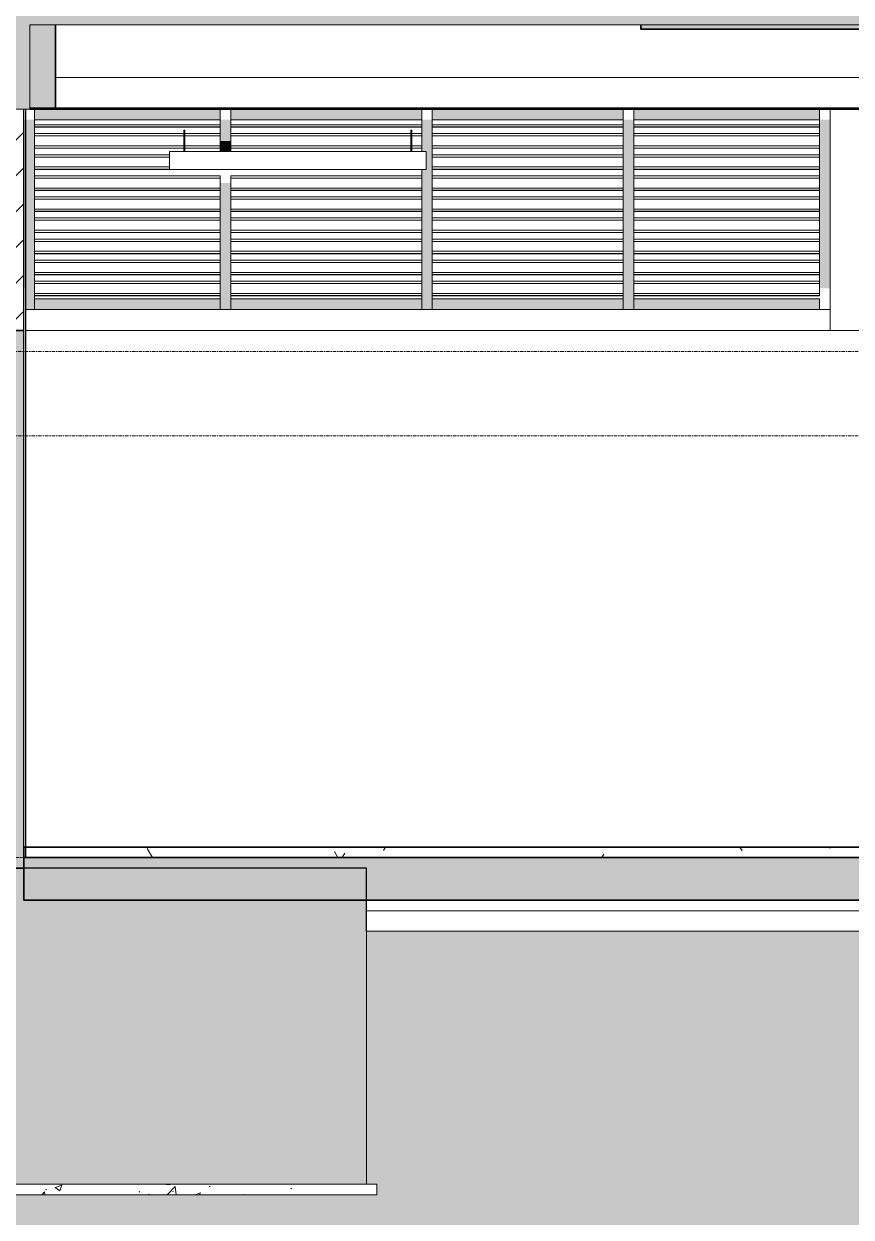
# Model space of a CAD drawing. Header units: millimetres. Extents: x 3451 to 201731, y -8641 to 35300.
# Drawn here: x 130866 to 134791, y -3706 to 1955 of the extents above; entities that cross this region are included whole.
import ezdxf

# ---------------------------------------------------------------- set-up
doc = ezdxf.new("R2010")
doc.units = ezdxf.units.MM
doc.linetypes.add('Centre', pattern=[31.75, 6.35, -4.7625, 15.875, -4.7625])
for name, color, linetype, lineweight in [('0-2', 50, 'Continuous', 5), ('A-CLNG-1', 13, 'Continuous', 25), ('A-CLNG-PATT-1', 13, 'Continuous', 9), ('A-DETL-GENF-1', 7, 'Continuous', 9), ('A-DETL-GENF-3', 9, 'Continuous', 9), ('A-DETL-GENF-4', 253, 'Continuous', 9), ('A-DETL-THIN', 151, 'Continuous', 9), ('A-FLOR-1', 10, 'Continuous', 35), ('A-FLOR-2', 7, 'Continuous', 9), ('A-FLOR-3', 192, 'Continuous', 35), ('A-FLOR-LEVL-2', 51, 'Centre', 9), ('A-FLOR-PATT-1', 7, 'Continuous', 9), ('A-FLOR-PATT-3', 8, 'Continuous', 9), ('A-GLAZ-CWMG', 51, 'Continuous', 9), ('A-WALL', 113, 'Continuous', 9), ('A-WALL-1', 113, 'Continuous', 25), ('A-WALL-PATT-1', 7, 'Continuous', 9), ('A-WALL-PATT-4', 111, 'Continuous', 9), ('E-LITE-EQPM', 33, 'Continuous', 9), ('L-SITE-WALL-1', 250, 'Continuous', 25), ('S-BEAM-1', 12, 'Continuous', 5), ('S-BEAM-2', 10, 'Continuous', 35), ('S-BEAM-3', 7, 'Continuous', 9), ('S-COLS', 52, 'Continuous', 9), ('S-FNDN-1', 32, 'Continuous', 5), ('S-FNDN-2', 250, 'Continuous', 25)]:
    doc.layers.add(name, color=color, linetype=linetype, lineweight=lineweight)

# ---------------------------------------------------------------- blocks, each defined once
blk = doc.blocks.new('NCV_TKTC_KET CAU_rvt-2-TKCS_MẶT CẮT D')
at = {"layer": 'A-FLOR-PATT-1'}
h = blk.add_hatch(color=256, dxfattribs=at)
h.paths.add_polyline_path([(-58470.3, 1930), (-56833.3, 1930), (-56833.3, 1950), (-58634.9, 1950), (-58634.9, 1930)])
h.paths.add_polyline_path([(-24866.9, 1930), (-24836.9, 1930), (-24836.9, 1950), (-28836.9, 1950), (-28836.9, 1930), (-25816.8, 1930)])
h.paths.add_polyline_path([(-66835.3, 1930), (-65032.3, 1930), (-65032.3, 1950), (-66835.3, 1950)])
h.paths.add_polyline_path([(-53357.9, 1930), (-51661.9, 1930), (-51661.9, 1950), (-53357.9, 1950), (-53357.9, 1930.4)])
blk.add_hatch(color=256, dxfattribs=at).paths.add_polyline_path([(-68919.5, -2202.2), (-64261.9, -2202.2), (-64261.9, -2000.1), (-69761.9, -2000.1), (-69761.9, -2202.2)])
at = {"layer": 'A-WALL-PATT-1'}
blk.add_hatch(color=256, dxfattribs=at).paths.add_polyline_path([(-70061.9, -2050), (-69761.9, -2050), (-69761.9, 500), (-70061.9, 500), (-70061.9, -646.6)])
at = {"layer": 'S-BEAM-1'}
h = blk.add_hatch(color=256, dxfattribs=at)
h.paths.add_polyline_path([(-70033.1, 1550), (-70033.1, 1950), (-70111.9, 1950), (-70111.9, 1550)])
h.paths.add_polyline_path([(-69611.9, 1550), (-69611.9, 1950), (-69733.1, 1950), (-69733.1, 1550)])
at = {"layer": 'S-FNDN-1'}
blk.add_hatch(color=256, dxfattribs=at).paths.add_polyline_path([(-68137, -3550), (-68137, -2050), (-71737, -2050), (-71737, -3550), (-68294, -3550)])
at = {"layer": 'A-FLOR-1'}
for p, q in [((-66835.3, 1950), (-66835.3, 1930)), ((-66835.3, 1930), (-65032.3, 1930)), ((-64261.9, -2000.1), (-69761.9, -2000.1)), ((-69761.9, -2000.1), (-69761.9, -2202.2)), ((-69761.9, -2202.2), (-64261.9, -2202.2))]:
    blk.add_line(p, q, dxfattribs=at)
at = {"layer": 'A-FLOR-2'}
blk.add_line((-68137, -2252.1), (-64364, -2252.1), dxfattribs=at)
at = {"layer": 'L-SITE-WALL-1'}
for p, q in [((-69761.9, 500), (-70061.9, 500)), ((-69761.9, -2050), (-69761.9, 500)), ((-70061.9, -2050), (-69761.9, -2050))]:
    blk.add_line(p, q, dxfattribs=at)
at = {"layer": 'S-BEAM-2'}
for p, q in [((-69611.9, 1550), (-69611.9, 1950)), ((-69733.1, 1550), (-69611.9, 1550))]:
    blk.add_line(p, q, dxfattribs=at)
at = {"layer": 'S-BEAM-3'}
for q in [(-69611.9, 1700), (-64832.2, 1700)]:
    blk.add_line((-66835.6, 1700), q, dxfattribs=at)
at = {"layer": 'S-FNDN-2'}
for p, q in [((-68137, -2050), (-71737, -2050)), ((-68137, -2350), (-68137, -2050))]:
    blk.add_line(p, q, dxfattribs=at)
blk = doc.blocks.new('EAE_STL_PENDANT_TK_15W_120cm - LIC_01-ĐÈN LED BATTEN 1_2_ P_2x20W_ ÁNH SÁNG TRẮNG 6000K_ LẮP ĐẶT NỔI_TREO TY-1359257-TKCS_MẶT CẮT D')
at = {"layer": 'E-LITE-EQPM'}
for p, q in [((-69002.9, 1450), (-69002.9, 1350)), ((-69002.9, 1450), (-69002.9, 1450)), ((-69002.9, 1450), (-68997.9, 1450)), ((-68997.9, 1450), (-68998, 1450)), ((-68997.9, 1350), (-68997.9, 1450)), ((-67925.9, 1450), (-67925.9, 1350)), ((-67925.9, 1450), (-67925.9, 1450)), ((-67925.9, 1450), (-67920.9, 1450)), ((-67920.9, 1450), (-67921, 1450)), ((-67920.9, 1350), (-67920.9, 1450)), ((-69070.4, 1350), (-67853.4, 1350)), ((-69070.4, 1350), (-69070.4, 1348)), ((-69070.4, 1348), (-69070.4, 1264)), ((-67853.4, 1348), (-67853.4, 1350)), ((-67853.4, 1264), (-67853.4, 1348)), ((-67853.4, 1264), (-69070.4, 1264))]:
    blk.add_line(p, q, dxfattribs=at)
blk = doc.blocks.new('Rectangular Mullion - 50 x 100mm-3802481-TKCS_MẶT CẮT D')
at = {"layer": 'A-GLAZ-CWMG'}
blk.add_hatch(color=256, dxfattribs=at).paths.add_polyline_path([(-69246, 1500), (-68830.8, 1500), (-68830.8, 1550), (-69711.9, 1550), (-69711.9, 1500), (-69572.5, 1500)])
for p, q in [((-69711.9, 1500), (-69711.9, 1550)), ((-68830.8, 1550), (-68830.8, 1500)), ((-68830.8, 1500), (-69711.9, 1500))]:
    blk.add_line(p, q, dxfattribs=at)
blk = doc.blocks.new('Rectangular Mullion - 50 x 100mm-3802482-TKCS_MẶT CẮT D')
at = {"layer": 'A-GLAZ-CWMG'}
blk.add_hatch(color=256, dxfattribs=at).paths.add_polyline_path([(-67613.3, 1500), (-66918.4, 1500), (-66918.4, 1550), (-67824.6, 1550), (-67824.6, 1500), (-67776.6, 1500)])
for p, q in [((-67824.6, 1500), (-67824.6, 1550)), ((-66918.4, 1550), (-66918.4, 1500)), ((-66918.4, 1500), (-67824.6, 1500))]:
    blk.add_line(p, q, dxfattribs=at)
blk = doc.blocks.new('Rectangular Mullion - 50 x 100mm-3802483-TKCS_MẶT CẮT D')
at = {"layer": 'A-GLAZ-CWMG'}
blk.add_hatch(color=256, dxfattribs=at).paths.add_polyline_path([(-66307.2, 600), (-65987.2, 600), (-65987.2, 650), (-66868.4, 650), (-66868.4, 600), (-66633.7, 600)])
for p, q in [((-66868.4, 600), (-66868.4, 650)), ((-66868.4, 650), (-65987.2, 650)), ((-65987.2, 650), (-65987.2, 600)), ((-66868.4, 600), (-65987.2, 600))]:
    blk.add_line(p, q, dxfattribs=at)
blk = doc.blocks.new('Rectangular Mullion - 50 x 100mm-3802484-TKCS_MẶT CẮT D')
at = {"layer": 'A-GLAZ-CWMG'}
blk.add_hatch(color=256, dxfattribs=at).paths.add_polyline_path([(-66960.2, 600), (-66918.4, 600), (-66918.4, 650), (-67824.6, 650), (-67824.6, 600), (-67613.3, 600)])
for p, q in [((-67824.6, 600), (-67824.6, 650)), ((-67824.6, 650), (-66918.4, 650)), ((-66918.4, 650), (-66918.4, 600)), ((-67824.6, 600), (-66918.4, 600))]:
    blk.add_line(p, q, dxfattribs=at)
blk = doc.blocks.new('Rectangular Mullion - 50 x 100mm-V424-TKCS_MẶT CẮT D')
at = {"layer": 'A-GLAZ-CWMG'}
blk.add_hatch(color=256, dxfattribs=at).paths.add_polyline_path([(-69711.9, 600), (-69711.9, 700), (-69751.9, 700), (-69751.9, 600), (-69748.2, 600)])
for p, q in [((-69711.9, 700), (-69711.9, 600)), ((-69711.9, 600), (-69751.9, 600))]:
    blk.add_line(p, q, dxfattribs=at)
blk = doc.blocks.new('Rectangular Mullion - 50 x 100mm-3089666-TKCS_MẶT CẮT D')
at = {"layer": 'A-GLAZ-CWMG'}
blk.add_hatch(color=256, dxfattribs=at).paths.add_polyline_path([(-28585.3, 700), (-28585.3, 800), (-28635.3, 800), (-28635.3, 700)])
blk.add_line((-28585.3, 800), (-28585.3, 700), dxfattribs=at)
blk = doc.blocks.new('Rectangular Mullion - 50 x 100mm-3089670-TKCS_MẶT CẮT D')
at = {"layer": 'A-GLAZ-CWMG'}
blk.add_hatch(color=256, dxfattribs=at).paths.add_polyline_path([(-40586.9, 700), (-40586.9, 800), (-40636.9, 800), (-40636.9, 700)])
blk.add_line((-40636.9, 700), (-40636.9, 800), dxfattribs=at)
blk = doc.blocks.new('Rectangular Mullion - MULLION LA SACH-3802485-TKCS_MẶT CẮT D')
at = {"layer": 'A-GLAZ-CWMG'}
for p, q in [((-65987.2, 734.3), (-66868.4, 734.3)), ((-65987.2, 734.2), (-66868.4, 734.2)), ((-65987.2, 723.1), (-66868.4, 723.1)), ((-65987.2, 700), (-65987.2, 676.1)), ((-66868.4, 676.1), (-65987.2, 676.1)), ((-65987.2, 665.9), (-66868.4, 665.9)), ((-65987.2, 665.8), (-66868.4, 665.8)), ((-65987.2, 664.8), (-66868.4, 664.8)), ((-65987.2, 676.1), (-65987.2, 665.9)), ((-65987.2, 665.9), (-65987.2, 665.8)), ((-65987.2, 665.8), (-65987.2, 664.8))]:
    blk.add_line(p, q, dxfattribs=at)
blk = doc.blocks.new('Rectangular Mullion - MULLION LA SACH-3802486-TKCS_MẶT CẮT D')
at = {"layer": 'A-GLAZ-CWMG'}
for p, q in [((-66918.4, 734.3), (-67824.6, 734.3)), ((-66918.4, 734.2), (-67824.6, 734.2)), ((-66918.4, 723.1), (-67824.6, 723.1)), ((-67824.6, 676.1), (-66918.4, 676.1)), ((-66918.4, 665.9), (-67824.6, 665.9)), ((-66918.4, 665.8), (-67824.6, 665.8)), ((-66918.4, 664.8), (-67824.6, 664.8))]:
    blk.add_line(p, q, dxfattribs=at)
blk = doc.blocks.new('Rectangular Mullion - MULLION LA SACH-V425-TKCS_MẶT CẮT D')
at = {"layer": 'A-GLAZ-CWMG'}
for p, q in [((-68830.8, 734.3), (-69711.9, 734.3)), ((-68830.8, 734.2), (-69711.9, 734.2)), ((-68830.8, 723.1), (-69711.9, 723.1)), ((-69711.9, 676.1), (-68830.8, 676.1)), ((-68830.8, 665.9), (-69711.9, 665.9)), ((-68830.8, 665.8), (-69711.9, 665.8)), ((-68830.8, 664.8), (-69711.9, 664.8))]:
    blk.add_line(p, q, dxfattribs=at)
blk = doc.blocks.new('Rectangular Mullion - MULLION LA SACH-V426-TKCS_MẶT CẮT D')
at = {"layer": 'A-GLAZ-CWMG'}
for p, q in [((-68780.8, 1234.2), (-68780.8, 1234.3)), ((-67874.6, 1234.3), (-68780.8, 1234.3)), ((-68780.8, 1223.1), (-68780.8, 1234.2)), ((-67874.6, 1234.2), (-68780.8, 1234.2)), ((-68780.8, 1200), (-68780.8, 1223.1)), ((-67874.6, 1223.1), (-68780.8, 1223.1)), ((-68780.8, 1176.1), (-67874.6, 1176.1)), ((-67874.6, 1165.9), (-68780.8, 1165.9)), ((-67874.6, 1165.8), (-68780.8, 1165.8)), ((-67874.6, 1164.8), (-68780.8, 1164.8))]:
    blk.add_line(p, q, dxfattribs=at)
blk = doc.blocks.new('Rectangular Mullion - MULLION LA SACH-V427-TKCS_MẶT CẮT D')
at = {"layer": 'A-GLAZ-CWMG'}
for p, q in [((-68830.8, 1234.3), (-69711.9, 1234.3)), ((-68830.8, 1234.2), (-69711.9, 1234.2)), ((-68830.8, 1223.1), (-69711.9, 1223.1)), ((-68830.8, 1234.3), (-68830.8, 1234.2)), ((-68830.8, 1234.2), (-68830.8, 1223.1)), ((-68830.8, 1223.1), (-68830.8, 1200)), ((-69711.9, 1176.1), (-68830.8, 1176.1)), ((-68830.8, 1165.9), (-69711.9, 1165.9)), ((-68830.8, 1165.8), (-69711.9, 1165.8)), ((-68830.8, 1164.8), (-69711.9, 1164.8))]:
    blk.add_line(p, q, dxfattribs=at)
blk = doc.blocks.new('Rectangular Mullion - MULLION LA SACH-V428-TKCS_MẶT CẮT D')
at = {"layer": 'A-GLAZ-CWMG'}
for p, q in [((-69070.4, 1334.3), (-69711.9, 1334.3)), ((-69070.4, 1334.2), (-69711.9, 1334.2)), ((-69070.4, 1323.1), (-69711.9, 1323.1)), ((-69711.9, 1276.1), (-69070.4, 1276.1)), ((-69070.4, 1265.9), (-69711.9, 1265.9)), ((-69070.4, 1265.8), (-69711.9, 1265.8)), ((-69070.4, 1264.8), (-69711.9, 1264.8))]:
    blk.add_line(p, q, dxfattribs=at)
blk = doc.blocks.new('Rectangular Mullion - MULLION LA SACH-V429-TKCS_MẶT CẮT D')
at = {"layer": 'A-GLAZ-CWMG'}
for p, q in [((-67925.1, 1434.3), (-68780.8, 1434.3)), ((-67925.1, 1434.2), (-68780.8, 1434.2)), ((-67925.1, 1423.1), (-68780.8, 1423.1)), ((-67874.6, 1434.3), (-67921.7, 1434.3)), ((-67874.6, 1434.2), (-67921.7, 1434.2)), ((-67874.6, 1423.1), (-67921.7, 1423.1)), ((-68780.8, 1376.1), (-67925.2, 1376.1)), ((-67925.2, 1365.9), (-68780.8, 1365.9)), ((-67925.2, 1365.8), (-68780.8, 1365.8)), ((-67925.2, 1364.8), (-68780.8, 1364.8)), ((-67921.8, 1376.1), (-67874.6, 1376.1)), ((-67874.6, 1365.9), (-67921.8, 1365.9)), ((-67874.6, 1365.8), (-67921.8, 1365.8)), ((-67874.6, 1364.8), (-67921.7, 1364.8))]:
    blk.add_line(p, q, dxfattribs=at)
blk = doc.blocks.new('Rectangular Mullion - MULLION LA SACH-V430-TKCS_MẶT CẮT D')
at = {"layer": 'A-GLAZ-CWMG'}
for p, q in [((-69002.2, 1434.3), (-69711.9, 1434.3)), ((-69002.2, 1434.2), (-69711.9, 1434.2)), ((-69002.2, 1423.1), (-69711.9, 1423.1)), ((-68830.8, 1423.1), (-68998.8, 1423.1)), ((-68830.8, 1434.3), (-68998.7, 1434.3)), ((-68830.8, 1434.2), (-68998.7, 1434.2)), ((-69711.9, 1376.1), (-69002.1, 1376.1)), ((-69002.1, 1365.9), (-69711.9, 1365.9)), ((-69002.1, 1365.8), (-69711.9, 1365.8)), ((-69002.1, 1364.8), (-69711.9, 1364.8)), ((-68998.7, 1376.1), (-68830.8, 1376.1)), ((-68830.8, 1365.9), (-68998.7, 1365.9)), ((-68830.8, 1365.8), (-68998.7, 1365.8)), ((-68830.8, 1364.8), (-68998.7, 1364.8))]:
    blk.add_line(p, q, dxfattribs=at)
blk = doc.blocks.new('Rectangular Mullion - MULLION LA SACH-V431-TKCS_MẶT CẮT D')
at = {"layer": 'A-GLAZ-CWMG'}
for p, q in [((-66868.4, 1476.1), (-65987.2, 1476.1)), ((-65987.2, 1465.9), (-66868.4, 1465.9)), ((-65987.2, 1465.8), (-66868.4, 1465.8)), ((-65987.2, 1464.8), (-66868.4, 1464.8))]:
    blk.add_line(p, q, dxfattribs=at)
blk = doc.blocks.new('Rectangular Mullion - MULLION LA SACH-V432-TKCS_MẶT CẮT D')
at = {"layer": 'A-GLAZ-CWMG'}
for p, q in [((-67824.6, 1476.1), (-66918.4, 1476.1)), ((-66918.4, 1465.9), (-67824.6, 1465.9)), ((-66918.4, 1465.8), (-67824.6, 1465.8)), ((-66918.4, 1464.8), (-67824.6, 1464.8))]:
    blk.add_line(p, q, dxfattribs=at)
blk = doc.blocks.new('Rectangular Mullion - 50 x 100mm-3089657-TKCS_MẶT CẮT D')
at = {"layer": 'A-GLAZ-CWMG'}
blk.add_hatch(color=256, dxfattribs=at).paths.add_polyline_path([(-26661.678702, 600), (-26661.678702, 700), (-26711.678702, 700), (-26711.678702, 600)])
for p, q in [((-26711.678702, 700), (-26711.678702, 600)), ((-26661.678702, 700), (-26661.678702, 600)), ((-26661.678702, 600), (-26711.678702, 600))]:
    blk.add_line(p, q, dxfattribs=at)
blk = doc.blocks.new('Rectangular Mullion - 50 x 100mm-3089658-TKCS_MẶT CẮT D')
at = {"layer": 'A-GLAZ-CWMG'}
blk.add_hatch(color=256, dxfattribs=at).paths.add_polyline_path([(-26661.678702, 700), (-26661.678702, 800), (-26711.678702, 800), (-26711.678702, 700)])
for p, q in [((-26711.678702, 800), (-26711.678702, 700)), ((-26661.678702, 800), (-26661.678702, 700))]:
    blk.add_line(p, q, dxfattribs=at)
blk = doc.blocks.new('Rectangular Mullion - 50 x 100mm-V433-TKCS_MẶT CẮT D')
at = {"layer": 'A-GLAZ-CWMG'}
blk.add_hatch(color=256, dxfattribs=at).paths.add_polyline_path([(-67874.6, 1200), (-67824.6, 1200), (-67824.6, 1300), (-67853.4, 1300), (-67853.4, 1264), (-67874.6, 1264), (-67874.6, 1204)])
for p, q in [((-67874.6, 1264), (-67874.6, 1200)), ((-67824.6, 1300), (-67824.6, 1200))]:
    blk.add_line(p, q, dxfattribs=at)
blk = doc.blocks.new('Rectangular Mullion - 50 x 100mm-V434-TKCS_MẶT CẮT D')
at = {"layer": 'A-GLAZ-CWMG'}
blk.add_hatch(color=256, dxfattribs=at).paths.add_polyline_path([(-67824.6, 1300), (-67824.6, 1400), (-67874.6, 1400), (-67874.6, 1350), (-67853.4, 1350), (-67853.4, 1300)])
for p, q in [((-67874.6, 1400), (-67874.6, 1350)), ((-67824.6, 1400), (-67824.6, 1300))]:
    blk.add_line(p, q, dxfattribs=at)
blk = doc.blocks.new('Rectangular Mullion - 50 x 100mm-V412-TKCS_MẶT CẮT D')
at = {"layer": 'A-GLAZ-CWMG'}
blk.add_hatch(color=256, dxfattribs=at).paths.add_polyline_path([(-27636, 1350), (-27636, 1400), (-27686, 1400), (-27686, 1350)])
for p, q in [((-27686, 1400), (-27686, 1350)), ((-27636, 1400), (-27636, 1350))]:
    blk.add_line(p, q, dxfattribs=at)

msp = doc.modelspace()

# ---------------------------------------------------------------- hatches: boundary and pattern name
at = {"layer": 'A-CLNG-PATT-1'}
h = msp.add_hatch(dxfattribs=at)
h.set_pattern_fill('FP_41', color=256, style=0, pattern_type=2)
h.set_pattern_definition([(0, (148640.78, 14125), (1219.2, 304.8), [50.292, -864.108, 50.292, -864.108, -4876.8]), (0, (148640.78, 14125), (1219.2, 304.8), [-1828.8, 50.292, -1778.508, 50.292, -864.108, -2133.6]), (0, (148640.78, 14125), (1219.2, 304.8), [-4572, 50.292, -559.308, 50.292, -1473.708]), (120, (149097.98, 14277.4), (-873.5645, 903.4582), [50.292, -864.108, 50.292, -5740.908]), (120, (149097.98, 14277.4), (-873.5645, 903.4582), [-964.692, -864.108, 50.292, -1778.508, -3048]), (120, (149097.98, 14277.4), (-873.5645, 903.4582), [-3657.6, 50.292, -864.108, 50.292, -2083.308]), (120, (149097.98, 14277.4), (-873.5645, 903.4582), [-4622.292, -559.308, 50.292, -1473.708]), (240, (149250.38, 14887), (-345.6355, -1208.2582), [50.292, -864.108, 50.292, -5740.908]), (240, (149250.38, 14887), (-345.6355, -1208.2582), [-964.692, -864.108, 50.292, -1778.508, -3048]), (240, (149250.38, 14887), (-345.6355, -1208.2582), [-3657.6, 50.292, -864.108, 50.292, -2083.308]), (240, (149250.38, 14887), (-345.6355, -1208.2582), [-4622.292, -559.308, 50.292, -1473.708])])
h.paths.add_polyline_path([(175464.1, 1550), (175790.9, 1550), (175790.9, 1555), (164890.5, 1555), (164890.5, 1550), (174811.1, 1550)])
h.paths.add_polyline_path([(128365.9, 1550), (128365.9, 1555), (127910.9, 1555), (127910.9, 1550)])
h.paths.add_polyline_path([(128915.9, 1550), (130594.7, 1550.5), (130594.7, 1555), (128915.9, 1555)])
h.paths.add_polyline_path([(130894.7, 1550), (138744.6, 1550), (138744.6, 1555), (130894.7, 1555), (130894.7, 1550.6)])
h.paths.add_polyline_path([(163055.8, 1550), (164640, 1550), (164640, 1555), (160692.2, 1555), (160692.2, 1550), (161749.6, 1550)])
h.paths.add_polyline_path([(160390.5, 1550), (160390.5, 1555), (156392.5, 1555), (156392.5, 1550), (159790.4, 1550)])
h.paths.add_polyline_path([(139044.6, 1550), (144815.9, 1550), (144815.9, 1555), (139044.6, 1555), (139044.6, 1553.2)])
at = {"layer": 'A-DETL-GENF-1'}
h = msp.add_hatch(color=256, dxfattribs=at)
h.paths.add_polyline_path([(160443.5, 1550), (160692.2, 1550), (160692.2, 1950), (167092.5, 1950), (167092.5, 1700), (167692.5, 1700), (167692.5, 1950), (171492.9, 1950), (171492.9, 1750), (171692.9, 1750), (171692.9, 1950), (175790.9, 1950), (175790.9, 1550), (176090.9, 1550), (176090.9, 2150), (151265.9, 2150), (151265.9, 1750), (151465.9, 1750), (151465.9, 1950), (154892.5, 1950), (154892.5, 1750), (155092.5, 1750), (155092.5, 1950), (156090.8, 1950), (156090.8, 1550), (156392.5, 1550), (156392.5, 1950), (160390.5, 1950), (160390.5, 1550)])
h.paths.add_polyline_path([(138892.2, 1550), (139044.6, 1550), (139044.6, 1950), (143794.6, 1950), (143794.6, 1750), (143994.6, 1750), (143994.6, 1950), (146969.9, 1950), (146969.9, 1550), (147269.9, 1550), (147269.9, 1950), (148965.9, 1950), (148965.9, 1750), (149165.9, 1750), (149165.9, 2150), (128994.6, 2150), (128994.6, 1750), (129194.6, 1750), (129194.6, 1950), (130594.7, 1950), (130594.7, 1550), (130894.7, 1550), (130894.7, 1950), (135595.5, 1950), (135595.5, 1750), (135794.6, 1750), (135794.6, 1950), (138744.6, 1950), (138744.6, 1550)])
h.paths.add_polyline_path([(127790, 1750), (127910.9, 1750), (127910.9, 2150), (127710.9, 2150), (127710.9, 1750)])
at = {"layer": 'A-DETL-GENF-3'}
h = msp.add_hatch(dxfattribs=at)
h.set_pattern_fill('FP_82', color=256, style=0, pattern_type=2)
h.set_pattern_definition([(0, (148640.8, 14125), (725.805, 725.805), [725.805, -725.805]), (0, (148640.8, 14397.2), (725.805, 725.805), [725.805, -725.805]), (0, (148640.8, 14669.35), (725.805, 725.805), [725.805, -725.805]), (90, (148731.5, 14760.1), (-725.805, 725.805), [725.805, -725.805]), (90, (149003.7, 14760.1), (-725.805, 725.805), [725.805, -725.805]), (90, (149275.9, 14760.1), (-725.805, 725.805), [725.805, -725.805])])
h.paths.add_polyline_path([(166321.1, -5581.5), (194403.2, -5581.5), (194403.2, 100), (189739.6, 100), (189739.6, 200), (185739.6, 350), (183390.9, 350), (183390.9, 650), (176090.9, 650), (176090.9, -2050), (177441.1, -2050), (177441.1, -3550), (177491.1, -3550), (177491.1, -3600.5), (173410.9, -3600.5), (173410.9, -3550), (173441.1, -3550), (173441.1, -2350), (169742.1, -2350), (169742.1, -3550), (169792.1, -3550), (169792.1, -3600.5), (165690.9, -3600.5), (165690.9, -3550), (165742.1, -3550), (165742.1, -2350), (162740.5, -2350), (162740.5, -3550), (162790.5, -3550), (162790.5, -3600.5), (158689.8, -3600.5), (158689.8, -3550), (158740.5, -3550), (158740.5, -2350), (157057.2, -2350), (157057.2, -3550), (157066.6, -3550), (157066.6, -3600.5), (155816.6, -3600.5), (155816.6, -3550), (155824.2, -3550), (155824.2, -2350), (151465.9, -2350), (151465.9, -3850), (151590.9, -3850), (151590.9, -5350), (151640.9, -5350), (151640.9, -5400), (148790.9, -5400), (148790.9, -5350), (148840.9, -5350), (148840.9, -3850), (148965.9, -3850), (148965.9, -2350), (148341, -2350), (148341, -3550), (145841, -3550), (145841, -2350), (140691, -2350), (140691, -3550), (140741, -3550), (140741, -3600), (137041, -3600), (137041, -3550), (137091, -3550), (137091, -2350), (136663.9, -2350), (136663.9, -2750), (136263.9, -2750), (136263.9, -2350), (132490.9, -2350), (132490.9, -3550), (132540.9, -3550), (132540.9, -3600), (128840.9, -3600), (128840.9, -3550), (128890.9, -3550), (128890.9, -2350), (123224.1, -2350), (123224.1, -3550), (123274.1, -3550), (123274.1, -3600), (120874.1, -3600), (120874.1, -3550), (120924.1, -3550), (120924.1, -2050), (122390.9, -2050), (122390.9, -50), (121209.6, -50), (115209.6, -250), (114209.6, -250), (114209.6, -200), (110810.1, -200), (110810.1, -5581.5), (165668.1, -5581.5)])
h = msp.add_hatch(dxfattribs=at)
h.set_pattern_fill('FP_83', color=256, style=0, pattern_type=2)
h.set_pattern_definition([(50, (148640.78, 14125), (327.9314, -28.6906), [34.29, -377.19]), (355, (148640.8, 14125), (-63.4373, 343.9026), [27.432, -301.752]), (100.451, (148668.1, 14122.6), (264.4966, 315.2094), [29.142, -320.562]), (46.184, (148640.8, 14216.44), (487.9424, -75.6775), [51.435, -565.785]), (96.636, (148681.45, 14210.13), (427.324, 445.37), [43.713, -480.843]), (351.184, (148640.8, 14216.44), (427.329, 445.3655), [41.148, -452.628]), (21, (148686.5, 14193.58), (272.9058, -184.0777), [34.29, -377.19]), (326, (148686.5, 14193.58), (111.2438, 331.539), [27.432, -301.752]), (71.451, (148709.25, 14178.24), (384.1505, 147.458), [29.142, -320.562]), (37.5, (148640.78, 14125), (5.56, 152.19915), [5.029, -293.065, 5.029, -301.295, -302.895]), (37.5, (148640.78, 14125), (5.56, 152.19915), [-604.418, 5.029, -297.866]), (7.5, (148640.78, 14125), (120.2759, 180.3249), [5.029, -169.621, 5.029, -286.207, -115.443]), (7.5, (148640.78, 14125), (120.2759, 180.3249), [-465.887, 5.029, -110.414]), (327.5, (148538.83, 14125), (244.06366, -10.3123), [5.029, -109.271, 5.029, -351.587, -473.202]), (327.5, (148538.83, 14125), (244.06366, -10.3123), [-470.916, 5.029, -468.173]), (317.5, (148493.1, 14125), (266.6327, 45.7678), [5.029, -143.561, 5.029, -231.8, -336.042]), (317.5, (148493.1, 14125), (266.6327, 45.7678), [-385.42, 5.029, -331.013])])
h.paths.add_polyline_path([(131708.4, -3600), (132540.9, -3600), (132540.9, -3550), (128840.9, -3550), (128840.9, -3600), (131055.3, -3600)])
at = {"layer": 'A-DETL-GENF-4'}
h = msp.add_hatch(dxfattribs=at)
h.set_pattern_fill('FP_35', color=256, style=0, pattern_type=2)
h.set_pattern_definition([(50, (148640.8, 14125), (1093.104, -95.634), [114.3, -1257.3]), (355, (148640.8, 14125), (-211.457, 1146.34), [91.44, -1005.84]), (100.451, (148731.9, 14117), (881.656, 1050.7), [97.14, -1068.54]), (46.184, (148640.8, 14429.8), (1626.475, -252.26), [171.45, -1885.95]), (96.636, (148776.3, 14408.8), (1424.42, 1484.57), [145.71, -1602.81]), (351.184, (148640.8, 14429.8), (1424.43, 1484.55), [137.16, -1508.76]), (21, (148793.2, 14353.6), (909.686, -613.59), [114.3, -1257.3]), (326, (148793.2, 14353.6), (370.81, 1105.13), [91.44, -1005.84]), (71.451, (148869, 14302.5), (1280.503, 491.528), [97.14, -1068.54]), (37.5, (148640.8, 14125), (18.5313, 507.33), [50.292, -943.356, 50.292, -970.788, -1009.65]), (37.5, (148640.8, 14125), (18.5313, 507.33), [-2014.728, 50.292, -959.358]), (7.5, (148640.8, 14125), (400.918, 601.084), [50.292, -531.876, 50.292, -920.496, -384.81]), (7.5, (148640.8, 14125), (400.918, 601.084), [-1552.956, 50.292, -334.518]), (327.5, (148300.93, 14125), (813.545, -34.374), [50.292, -330.708, 50.292, -1138.428, -1577.34]), (327.5, (148300.93, 14125), (813.545, -34.374), [-1569.72, 50.292, -1527.048]), (317.5, (148148.5, 14125), (888.775, 152.56), [50.292, -445.008, 50.292, -739.14, -1120.14]), (317.5, (148148.5, 14125), (888.775, 152.56), [-1284.732, 50.292, -1069.848])])
h.paths.add_polyline_path([(131708.4, -3600), (132540.9, -3600), (132540.9, -3550), (128840.9, -3550), (128840.9, -3600), (131055.3, -3600)])
at = {"layer": 'A-FLOR-PATT-3'}
h = msp.add_hatch(dxfattribs=at)
h.set_pattern_fill('FP_33', color=256, style=0, pattern_type=2)
h.set_pattern_definition([(0, (148640.78, 14125), (609.6, 152.4), [50.292, -406.908, 50.292, -406.908, -2438.4]), (0, (148640.78, 14125), (609.6, 152.4), [-914.4, 50.292, -864.108, 50.292, -406.908, -1066.8]), (0, (148640.78, 14125), (609.6, 152.4), [-2286, 50.292, -254.508, 50.292, -711.708]), (120, (148869.38, 14201.2), (-436.7823, 451.7291), [50.292, -406.908, 50.292, -2845.308]), (120, (148869.38, 14201.2), (-436.7823, 451.7291), [-507.492, -406.908, 50.292, -864.108, -1524]), (120, (148869.38, 14201.2), (-436.7823, 451.7291), [-1828.8, 50.292, -406.908, 50.292, -1016.508]), (120, (148869.38, 14201.2), (-436.7823, 451.7291), [-2336.292, -254.508, 50.292, -711.708]), (240, (148945.58, 14506), (-172.8177, -604.1291), [50.292, -406.908, 50.292, -406.908, -2438.4]), (240, (148945.58, 14506), (-172.8177, -604.1291), [-914.4, 50.292, -864.108, 50.292, -406.908, -1066.8]), (240, (148945.58, 14506), (-172.8177, -604.1291), [-2286, 50.292, -254.508, 50.292, -711.708])])
h.paths.add_polyline_path([(131708.4, -2000.6), (136365.9, -2000.6), (136365.9, -1950.1), (130865.9, -1950.1), (130865.9, -2000.6)])
at = {"layer": 'A-WALL-PATT-4'}
h = msp.add_hatch(dxfattribs=at)
h.set_pattern_fill('FP_32', color=256, style=0, pattern_type=2)
h.set_pattern_definition([(45, (148640.78, 14125), (-84.8528, 84.8528), [])])
h.paths.add_polyline_path([(130865.9, 500), (130865.9, 1550), (130665.9, 1550), (130665.9, 500)])

# ---------------------------------------------------------------- linework, layer by layer
at = {"layer": 'A-CLNG-1'}
for p, q in [((138744.6, 1555), (130894.7, 1555)), ((130894.7, 1550), (138744.6, 1550))]:
    msp.add_line(p, q, dxfattribs=at)
at = {"layer": 'A-DETL-THIN'}
for p, q in [((130894.7, 1550), (130894.7, 1950)), ((130894.7, 1950), (135595.5, 1950)), ((130594.7, 1550), (130894.7, 1550)), ((136263.9, -2350), (132490.9, -2350)), ((132490.9, -2350), (132490.9, -3550)), ((132490.9, -3550), (129990.9, -3550)), ((132540.9, -3550), (132490.9, -3550)), ((132540.9, -3600), (132540.9, -3550)), ((128840.9, -3600), (132540.9, -3600))]:
    msp.add_line(p, q, dxfattribs=at)
at = {"layer": 'A-FLOR-3'}
for p, q in [((136365.9, -1950.1), (130865.9, -1950.1)), ((130865.9, -1950.1), (130865.9, -2000.6)), ((130865.9, -2000.6), (136365.9, -2000.6))]:
    msp.add_line(p, q, dxfattribs=at)
at = {"layer": 'A-FLOR-LEVL-2'}
for p, q in [((198239.7, 400), (106972.4, 400)), ((196334.7, 0), (106972.4, 0)), ((106972.4, -2000), (196334.7, -2000))]:
    msp.add_line(p, q, dxfattribs=at)
at = {"layer": 'A-WALL'}
for p, q in [((134690.6, 600), (130875.9, 600)), ((136365.9, 500), (130875.9, 500))]:
    msp.add_line(p, q, dxfattribs=at)
at = {"layer": 'A-WALL-1'}
for p, q in [((130865.9, -2000), (130865.9, 1550)), ((130875.9, -2000), (130875.9, 1550)), ((130665.9, 500), (130865.9, 500)), ((130865.9, -2000), (130875.9, -2000))]:
    msp.add_line(p, q, dxfattribs=at)
at = {"layer": 'S-COLS'}
msp.add_line((134690.6, 500), (134690.6, 1550), dxfattribs=at)

# ---------------------------------------------------------------- block references
at = {"layer": '0-2'}
msp.add_blockref('NCV_TKTC_KET CAU_rvt-2-TKCS_MẶT CẮT D', (200627.8, 0), dxfattribs=at)
at = {"layer": 'A-GLAZ-CWMG'}
for name, p in [('Rectangular Mullion - 50 x 100mm-3802481-TKCS_MẶT CẮT D', (200627.8, 0)), ('Rectangular Mullion - 50 x 100mm-3802482-TKCS_MẶT CẮT D', (199671.7, 0)), ('Rectangular Mullion - 50 x 100mm-3802482-TKCS_MẶT CẮT D', (200627.8, 0)), ('Rectangular Mullion - 50 x 100mm-3802481-TKCS_MẶT CẮT D', (203471.4, 0)), ('Rectangular Mullion - 50 x 100mm-3089666-TKCS_MẶT CẮT D', (159501.2, 700)), ('Rectangular Mullion - MULLION LA SACH-V431-TKCS_MẶT CẮT D', (197784.3, 0)), ('Rectangular Mullion - 50 x 100mm-3089658-TKCS_MẶT CẮT D', (158508.8, 700)), ('Rectangular Mullion - MULLION LA SACH-V432-TKCS_MẶT CẮT D', (199671.7, 0)), ('Rectangular Mullion - 50 x 100mm-3089658-TKCS_MẶT CẮT D', (159464.9, 700)), ('Rectangular Mullion - MULLION LA SACH-V432-TKCS_MẶT CẮT D', (200627.8, 0)), ('Rectangular Mullion - 50 x 100mm-3089658-TKCS_MẶT CẮT D', (160421.1, 700)), ('Rectangular Mullion - MULLION LA SACH-V431-TKCS_MẶT CẮT D', (200627.8, 0)), ('Rectangular Mullion - 50 x 100mm-3089670-TKCS_MẶT CẮT D', (175277.5, 700)), ('Rectangular Mullion - MULLION LA SACH-V430-TKCS_MẶT CẮT D', (200627.8, 0)), ('Rectangular Mullion - MULLION LA SACH-V429-TKCS_MẶT CẮT D', (200627.8, 0)), ('Rectangular Mullion - MULLION LA SACH-3802486-TKCS_MẶT CẮT D', (200627.8, 700)), ('Rectangular Mullion - MULLION LA SACH-V425-TKCS_MẶT CẮT D', (203471.4, 700)), ('Rectangular Mullion - 50 x 100mm-3089666-TKCS_MẶT CẮT D', (159501.2, 600)), ('Rectangular Mullion - 50 x 100mm-V412-TKCS_MẶT CẮT D', (159483.1, 0)), ('Rectangular Mullion - 50 x 100mm-V434-TKCS_MẶT CẮT D', (200627.8, 0)), ('Rectangular Mullion - 50 x 100mm-3089658-TKCS_MẶT CẮT D', (160421.1, 600)), ('Rectangular Mullion - 50 x 100mm-3089670-TKCS_MẶT CẮT D', (175277.5, 600)), ('Rectangular Mullion - MULLION LA SACH-V428-TKCS_MẶT CẮT D', (200627.8, 0)), ('Rectangular Mullion - MULLION LA SACH-3802486-TKCS_MẶT CẮT D', (200627.8, 600)), ('Rectangular Mullion - MULLION LA SACH-V425-TKCS_MẶT CẮT D', (203471.4, 600)), ('Rectangular Mullion - 50 x 100mm-3089666-TKCS_MẶT CẮT D', (159501.2, 500)), ('Rectangular Mullion - 50 x 100mm-V433-TKCS_MẶT CẮT D', (200627.8, 0)), ('Rectangular Mullion - 50 x 100mm-3089658-TKCS_MẶT CẮT D', (160421.1, 500)), ('Rectangular Mullion - 50 x 100mm-3089670-TKCS_MẶT CẮT D', (175277.5, 500)), ('Rectangular Mullion - 50 x 100mm-3089666-TKCS_MẶT CẮT D', (159501.2, 400)), ('Rectangular Mullion - MULLION LA SACH-V427-TKCS_MẶT CẮT D', (200627.8, 0)), ('Rectangular Mullion - 50 x 100mm-3089658-TKCS_MẶT CẮT D', (158508.8, 400)), ('Rectangular Mullion - MULLION LA SACH-V426-TKCS_MẶT CẮT D', (200627.8, 0)), ('Rectangular Mullion - 50 x 100mm-3089658-TKCS_MẶT CẮT D', (159464.9, 400)), ('Rectangular Mullion - MULLION LA SACH-3802486-TKCS_MẶT CẮT D', (200627.8, 500)), ('Rectangular Mullion - 50 x 100mm-3089658-TKCS_MẶT CẮT D', (160421.1, 400)), ('Rectangular Mullion - MULLION LA SACH-V425-TKCS_MẶT CẮT D', (203471.4, 500)), ('Rectangular Mullion - 50 x 100mm-3089670-TKCS_MẶT CẮT D', (175277.5, 400)), ('Rectangular Mullion - MULLION LA SACH-V425-TKCS_MẶT CẮT D', (200627.8, 400)), ('Rectangular Mullion - MULLION LA SACH-3802486-TKCS_MẶT CẮT D', (199671.7, 400)), ('Rectangular Mullion - MULLION LA SACH-3802486-TKCS_MẶT CẮT D', (200627.8, 400)), ('Rectangular Mullion - MULLION LA SACH-V425-TKCS_MẶT CẮT D', (203471.4, 400)), ('Rectangular Mullion - 50 x 100mm-3089666-TKCS_MẶT CẮT D', (159501.2, 300)), ('Rectangular Mullion - 50 x 100mm-3089658-TKCS_MẶT CẮT D', (158508.8, 300)), ('Rectangular Mullion - 50 x 100mm-3089658-TKCS_MẶT CẮT D', (159464.9, 300)), ('Rectangular Mullion - 50 x 100mm-3089658-TKCS_MẶT CẮT D', (160421.1, 300)), ('Rectangular Mullion - 50 x 100mm-3089670-TKCS_MẶT CẮT D', (175277.5, 300)), ('Rectangular Mullion - MULLION LA SACH-V425-TKCS_MẶT CẮT D', (200627.8, 300)), ('Rectangular Mullion - MULLION LA SACH-3802486-TKCS_MẶT CẮT D', (199671.7, 300)), ('Rectangular Mullion - MULLION LA SACH-3802486-TKCS_MẶT CẮT D', (200627.8, 300)), ('Rectangular Mullion - MULLION LA SACH-V425-TKCS_MẶT CẮT D', (203471.4, 300)), ('Rectangular Mullion - 50 x 100mm-3089666-TKCS_MẶT CẮT D', (159501.2, 200)), ('Rectangular Mullion - 50 x 100mm-3089658-TKCS_MẶT CẮT D', (158508.8, 200)), ('Rectangular Mullion - 50 x 100mm-3089658-TKCS_MẶT CẮT D', (159464.9, 200)), ('Rectangular Mullion - 50 x 100mm-3089658-TKCS_MẶT CẮT D', (160421.1, 200)), ('Rectangular Mullion - 50 x 100mm-3089670-TKCS_MẶT CẮT D', (175277.5, 200)), ('Rectangular Mullion - MULLION LA SACH-V425-TKCS_MẶT CẮT D', (200627.8, 200)), ('Rectangular Mullion - MULLION LA SACH-3802486-TKCS_MẶT CẮT D', (199671.7, 200)), ('Rectangular Mullion - MULLION LA SACH-3802486-TKCS_MẶT CẮT D', (200627.8, 200)), ('Rectangular Mullion - MULLION LA SACH-V425-TKCS_MẶT CẮT D', (203471.4, 200)), ('Rectangular Mullion - 50 x 100mm-3089666-TKCS_MẶT CẮT D', (159501.2, 100)), ('Rectangular Mullion - 50 x 100mm-3089658-TKCS_MẶT CẮT D', (158508.8, 100)), ('Rectangular Mullion - 50 x 100mm-3089658-TKCS_MẶT CẮT D', (159464.9, 100)), ('Rectangular Mullion - 50 x 100mm-3089658-TKCS_MẶT CẮT D', (160421.1, 100)), ('Rectangular Mullion - 50 x 100mm-3089670-TKCS_MẶT CẮT D', (175277.5, 100)), ('Rectangular Mullion - 50 x 100mm-3089666-TKCS_MẶT CẮT D', (159501.2, 0)), ('Rectangular Mullion - MULLION LA SACH-V425-TKCS_MẶT CẮT D', (200627.8, 100)), ('Rectangular Mullion - 50 x 100mm-3089658-TKCS_MẶT CẮT D', (158508.8, 0)), ('Rectangular Mullion - MULLION LA SACH-3802486-TKCS_MẶT CẮT D', (199671.7, 100)), ('Rectangular Mullion - 50 x 100mm-3089658-TKCS_MẶT CẮT D', (159464.9, 0)), ('Rectangular Mullion - MULLION LA SACH-3802486-TKCS_MẶT CẮT D', (200627.8, 100)), ('Rectangular Mullion - 50 x 100mm-3089658-TKCS_MẶT CẮT D', (160421.1, 0)), ('Rectangular Mullion - MULLION LA SACH-V425-TKCS_MẶT CẮT D', (203471.4, 100)), ('Rectangular Mullion - 50 x 100mm-3089670-TKCS_MẶT CẮT D', (175277.5, 0)), ('Rectangular Mullion - 50 x 100mm-V424-TKCS_MẶT CẮT D', (200627.8, 0)), ('Rectangular Mullion - MULLION LA SACH-V425-TKCS_MẶT CẮT D', (200627.8, 0)), ('Rectangular Mullion - 50 x 100mm-3089657-TKCS_MẶT CẮT D', (158508.8, 0)), ('Rectangular Mullion - MULLION LA SACH-3802486-TKCS_MẶT CẮT D', (199671.7, 0)), ('Rectangular Mullion - 50 x 100mm-3089657-TKCS_MẶT CẮT D', (159464.9, 0)), ('Rectangular Mullion - MULLION LA SACH-3802486-TKCS_MẶT CẮT D', (200627.8, 0)), ('Rectangular Mullion - 50 x 100mm-3089657-TKCS_MẶT CẮT D', (160421.1, 0)), ('Rectangular Mullion - MULLION LA SACH-3802485-TKCS_MẶT CẮT D', (200627.8, 0)), ('Rectangular Mullion - 50 x 100mm-3802483-TKCS_MẶT CẮT D', (197784.3, 0)), ('Rectangular Mullion - 50 x 100mm-3802484-TKCS_MẶT CẮT D', (199671.7, 0)), ('Rectangular Mullion - 50 x 100mm-3802484-TKCS_MẶT CẮT D', (200627.8, 0)), ('Rectangular Mullion - 50 x 100mm-3802483-TKCS_MẶT CẮT D', (200627.8, 0))]:
    msp.add_blockref(name, p, dxfattribs=at)
at = {"layer": 'E-LITE-EQPM'}
msp.add_blockref('EAE_STL_PENDANT_TK_15W_120cm - LIC_01-ĐÈN LED BATTEN 1_2_ P_2x20W_ ÁNH SÁNG TRẮNG 6000K_ LẮP ĐẶT NỔI_TREO TY-1359257-TKCS_MẶT CẮT D', (200627.8, 0), dxfattribs=at)

doc.saveas('drawing.dxf')
